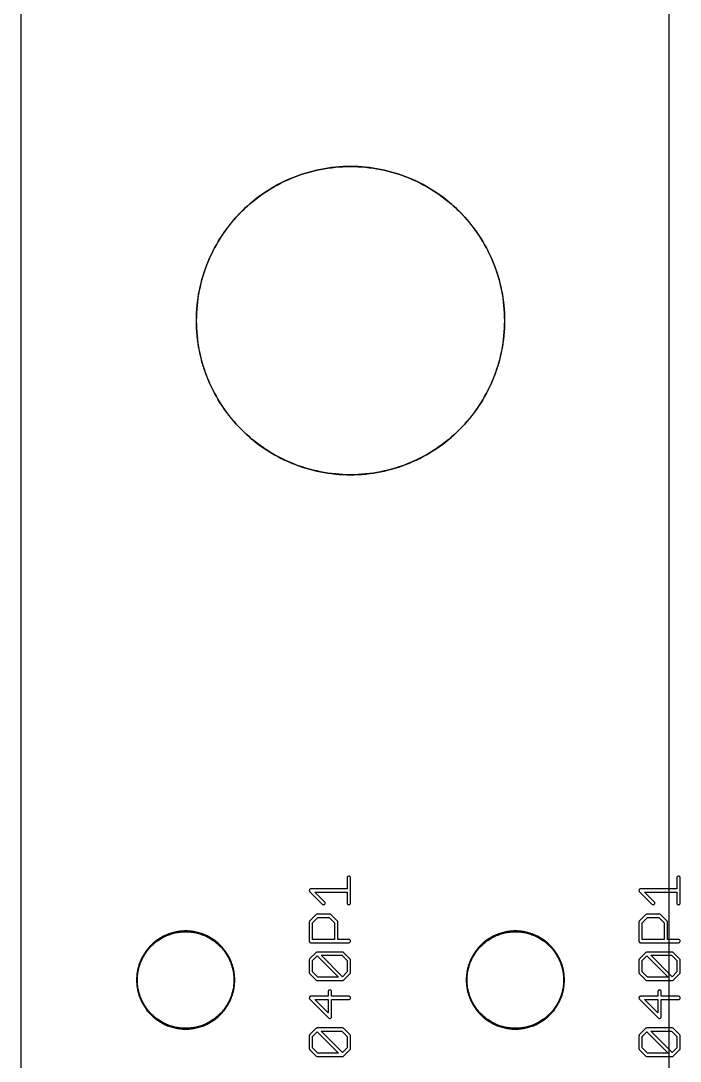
# Model space of a CAD drawing. Extents: x 2 to 22, y 9 to 138.
# Drawn here: x 1.73 to 22.05, y 73.63 to 105.69 of the extents above; entities that cross this region are included whole.
import ezdxf

# ---------------------------------------------------------------- set-up
doc = ezdxf.new("R2010")
doc.units = 0

msp = doc.modelspace()

# ---------------------------------------------------------------- linework, layer by layer
at = {"color": 34, "true_color": 0x008000}
for points in [[(1.7272, 9.25398, 0), (21.70709, 9.25398, 0), (21.70709, 137.75411, 0), (1.7272, 137.75411, 0), (1.7272, 9.25398, 0)], [(11.77061, 101.20376, 0), (11.65402, 101.19944, 0), (11.53769, 101.19233, 0), (11.42161, 101.18242, 0), (11.30579, 101.16947, 0), (11.19022, 101.15397, 0), (11.18983, 101.15391, 0), (11.07476, 101.13537, 0), (10.96021, 101.11403, 0), (10.84616, 101.0899, 0), (10.73263, 101.06298, 0), (10.61985, 101.03326, 0), (10.50784, 101.00075, 0), (10.39683, 100.96544, 0), (10.2866, 100.92759, 0), (10.17738, 100.88695, 0), (10.06892, 100.84352, 0), (9.96199, 100.7978, 0), (9.85582, 100.74929, 0), (9.75117, 100.69798, 0), (9.75081, 100.6978, 0), (9.64718, 100.6442, 0), (9.54508, 100.58782, 0), (9.44449, 100.52914, 0), (9.34517, 100.46818, 0), (9.24738, 100.40443, 0), (9.15138, 100.33864, 0), (9.05688, 100.27032, 0), (8.96418, 100.1997, 0), (8.87299, 100.12681, 0), (8.78384, 100.05188, 0), (8.69646, 99.97466, 0), (8.61112, 99.89516, 0), (8.52755, 99.81388, 0), (8.52727, 99.8136, 0), (8.44599, 99.73003, 0), (8.36649, 99.64469, 0), (8.28927, 99.55731, 0), (8.21434, 99.46816, 0), (8.14145, 99.37697, 0), (8.07083, 99.28426, 0), (8.0025, 99.18977, 0), (7.93672, 99.09376, 0), (7.87297, 98.99597, 0), (7.81201, 98.89666, 0), (7.75333, 98.79607, 0), (7.69695, 98.69397, 0), (7.64335, 98.59033, 0), (7.64317, 98.58998, 0), (7.59186, 98.48533, 0), (7.54335, 98.37916, 0), (7.49763, 98.27223, 0), (7.4542, 98.16377, 0), (7.41356, 98.05455, 0), (7.37571, 97.94431, 0), (7.3404, 97.83331, 0), (7.30789, 97.7213, 0), (7.27817, 97.60852, 0), (7.25125, 97.49499, 0), (7.22712, 97.38094, 0), (7.20578, 97.26639, 0), (7.20572, 97.26599, 0), (7.18724, 97.15132, 0), (7.18718, 97.15093, 0), (7.17168, 97.03536, 0), (7.15873, 96.91954, 0), (7.14882, 96.80346, 0), (7.14171, 96.68713, 0), (7.1374, 96.57054, 0), (7.13587, 96.45396, 0), (7.1374, 96.33737, 0), (7.14171, 96.22078, 0), (7.14882, 96.10445, 0), (7.15873, 95.98837, 0), (7.17168, 95.87255, 0), (7.18718, 95.75698, 0), (7.18724, 95.75659, 0), (7.20578, 95.64152, 0), (7.22712, 95.52697, 0), (7.25125, 95.41292, 0), (7.27817, 95.29939, 0), (7.30789, 95.18661, 0), (7.3404, 95.0746, 0), (7.37571, 94.9636, 0), (7.41356, 94.85336, 0), (7.4542, 94.74414, 0), (7.49763, 94.63568, 0), (7.54335, 94.52875, 0), (7.59186, 94.42258, 0), (7.59204, 94.42222, 0), (7.64317, 94.31793, 0), (7.64335, 94.31758, 0), (7.69695, 94.21394, 0), (7.75333, 94.11184, 0), (7.81201, 94.01125, 0), (7.87297, 93.91194, 0), (7.93672, 93.81415, 0), (8.0025, 93.71814, 0), (8.07083, 93.62365, 0), (8.14145, 93.53094, 0), (8.21434, 93.43975, 0), (8.28927, 93.3506, 0), (8.36649, 93.26322, 0), (8.44599, 93.17788, 0), (8.52727, 93.09431, 0), (8.52755, 93.09403, 0), (8.61112, 93.01275, 0), (8.69646, 92.93325, 0), (8.78384, 92.85603, 0), (8.87299, 92.7811, 0), (8.96418, 92.70821, 0), (9.05688, 92.63759, 0), (9.15138, 92.56927, 0), (9.24738, 92.50348, 0), (9.34517, 92.43973, 0), (9.44449, 92.37877, 0), (9.54508, 92.32009, 0), (9.64718, 92.26371, 0), (9.64753, 92.26353, 0), (9.75081, 92.21011, 0), (9.75117, 92.20993, 0), (9.85582, 92.15862, 0), (9.96199, 92.11011, 0), (10.06892, 92.06439, 0), (10.17738, 92.02096, 0), (10.2866, 91.98032, 0), (10.39683, 91.94247, 0), (10.50784, 91.90716, 0), (10.61985, 91.87465, 0), (10.73263, 91.84493, 0), (10.84616, 91.81801, 0), (10.96021, 91.79388, 0), (11.07476, 91.77254, 0), (11.18983, 91.754, 0), (11.19022, 91.75394, 0), (11.30579, 91.73844, 0), (11.42161, 91.72549, 0), (11.53769, 91.71559, 0), (11.65402, 91.70847, 0), (11.77061, 91.70415, 0), (11.8872, 91.70263, 0), (12.00378, 91.70415, 0), (12.12037, 91.70847, 0), (12.2367, 91.71559, 0), (12.35278, 91.72549, 0), (12.4686, 91.73844, 0), (12.58417, 91.75394, 0), (12.58456, 91.754, 0), (12.69963, 91.77254, 0), (12.81418, 91.79388, 0), (12.92823, 91.81801, 0), (13.04176, 91.84493, 0), (13.15454, 91.87465, 0), (13.26655, 91.90716, 0), (13.37755, 91.94247, 0), (13.48779, 91.98032, 0), (13.59701, 92.02096, 0), (13.70547, 92.06439, 0), (13.8124, 92.11011, 0), (13.91857, 92.15862, 0), (14.02322, 92.20993, 0), (14.02357, 92.21011, 0), (14.12721, 92.26371, 0), (14.22931, 92.32009, 0), (14.3299, 92.37877, 0), (14.42921, 92.43973, 0), (14.527, 92.50348, 0), (14.62301, 92.56927, 0), (14.7175, 92.63759, 0), (14.81021, 92.70821, 0), (14.9014, 92.7811, 0), (14.99055, 92.85603, 0), (15.07793, 92.93325, 0), (15.16327, 93.01275, 0), (15.24684, 93.09403, 0), (15.24712, 93.09431, 0), (15.3284, 93.17788, 0), (15.4079, 93.26322, 0), (15.48512, 93.3506, 0), (15.56005, 93.43975, 0), (15.63294, 93.53094, 0), (15.70356, 93.62365, 0), (15.77188, 93.71814, 0), (15.83767, 93.81415, 0), (15.90142, 93.91194, 0), (15.96238, 94.01125, 0), (16.02105, 94.11184, 0), (16.07744, 94.21394, 0), (16.13103, 94.31758, 0), (16.13122, 94.31793, 0), (16.18235, 94.42222, 0), (16.18253, 94.42258, 0), (16.23104, 94.52875, 0), (16.27676, 94.63568, 0), (16.32019, 94.74414, 0), (16.36083, 94.85336, 0), (16.39867, 94.9636, 0), (16.43399, 95.0746, 0), (16.4665, 95.18661, 0), (16.49622, 95.29939, 0), (16.52314, 95.41292, 0), (16.54727, 95.52697, 0), (16.56861, 95.64152, 0), (16.58715, 95.75659, 0), (16.58721, 95.75698, 0), (16.60264, 95.87215, 0), (16.60264, 95.87216, 0), (16.60269, 95.87255, 0), (16.61565, 95.98837, 0), (16.62557, 96.10445, 0), (16.63268, 96.22078, 0), (16.637, 96.33737, 0), (16.63852, 96.45396, 0), (16.637, 96.57054, 0), (16.63268, 96.68713, 0), (16.62557, 96.80346, 0), (16.61565, 96.91954, 0), (16.60269, 97.03536, 0), (16.58721, 97.15093, 0), (16.58715, 97.15132, 0), (16.56867, 97.26599, 0), (16.56861, 97.26639, 0), (16.54727, 97.38094, 0), (16.52314, 97.49499, 0), (16.49622, 97.60852, 0), (16.4665, 97.7213, 0), (16.43399, 97.83331, 0), (16.39867, 97.94431, 0), (16.36083, 98.05455, 0), (16.32019, 98.16377, 0), (16.27676, 98.27223, 0), (16.23104, 98.37916, 0), (16.18253, 98.48533, 0), (16.13122, 98.58998, 0), (16.13103, 98.59033, 0), (16.07744, 98.69397, 0), (16.02105, 98.79607, 0), (15.96238, 98.89666, 0), (15.90142, 98.99597, 0), (15.83767, 99.09376, 0), (15.77188, 99.18977, 0), (15.70356, 99.28426, 0), (15.63294, 99.37697, 0), (15.56005, 99.46816, 0), (15.48512, 99.55731, 0), (15.4079, 99.64469, 0), (15.3284, 99.73003, 0), (15.24712, 99.8136, 0), (15.24684, 99.81388, 0), (15.16327, 99.89516, 0), (15.07793, 99.97466, 0), (14.99055, 100.05188, 0), (14.9014, 100.12681, 0), (14.81021, 100.1997, 0), (14.7175, 100.27032, 0), (14.62301, 100.33864, 0), (14.527, 100.40443, 0), (14.42921, 100.46818, 0), (14.3299, 100.52914, 0), (14.22931, 100.58782, 0), (14.12721, 100.6442, 0), (14.02357, 100.6978, 0), (14.02322, 100.69798, 0), (13.91857, 100.74929, 0), (13.8124, 100.7978, 0), (13.70547, 100.84352, 0), (13.59701, 100.88695, 0), (13.48779, 100.92759, 0), (13.37755, 100.96544, 0), (13.26655, 101.00075, 0), (13.15454, 101.03326, 0), (13.04176, 101.06298, 0), (12.92823, 101.0899, 0), (12.81418, 101.11403, 0), (12.69963, 101.13537, 0), (12.58456, 101.15391, 0), (12.58417, 101.15397, 0), (12.4686, 101.16947, 0), (12.35278, 101.18242, 0), (12.2367, 101.19233, 0), (12.12037, 101.19944, 0), (12.00378, 101.20376, 0), (11.8872, 101.20528, 0), (11.77061, 101.20376, 0)], [(12.12037, 91.71101, 0), (12.00378, 91.7067, 0), (11.8872, 91.70517, 0), (11.77061, 91.7067, 0), (11.65402, 91.71101, 0), (11.53769, 91.71813, 0), (11.42161, 91.72803, 0), (11.30579, 91.74099, 0), (11.19032, 91.75647, 0), (11.07555, 91.77496, 0), (10.961, 91.79629, 0), (10.84695, 91.82042, 0), (10.73341, 91.84735, 0), (10.62064, 91.87707, 0), (10.50862, 91.90958, 0), (10.39762, 91.94488, 0), (10.28739, 91.98273, 0), (10.17817, 92.02337, 0), (10.06971, 92.0668, 0), (9.96278, 92.11252, 0), (9.8566, 92.16104, 0), (9.752, 92.21233, 0), (9.64868, 92.26576, 0), (9.54656, 92.32215, 0), (9.44599, 92.38082, 0), (9.34667, 92.44178, 0), (9.24888, 92.50554, 0), (9.15287, 92.57132, 0), (9.05838, 92.63965, 0), (8.96566, 92.71026, 0), (8.87449, 92.78316, 0), (8.78533, 92.85809, 0), (8.69796, 92.9353, 0), (8.61261, 93.01481, 0), (8.52919, 93.09595, 0), (8.44805, 93.17937, 0), (8.36854, 93.26472, 0), (8.29133, 93.35209, 0), (8.2164, 93.44125, 0), (8.1435, 93.53243, 0), (8.07288, 93.62514, 0), (8.00456, 93.71963, 0), (7.93878, 93.81564, 0), (7.87502, 93.91343, 0), (7.81406, 94.01275, 0), (7.75539, 94.11333, 0), (7.699, 94.21544, 0), (7.64559, 94.31872, 0), (7.59428, 94.42336, 0), (7.54576, 94.52954, 0), (7.50004, 94.63647, 0), (7.45661, 94.74493, 0), (7.41597, 94.85415, 0), (7.37812, 94.96438, 0), (7.34282, 95.07538, 0), (7.31031, 95.1874, 0), (7.28059, 95.30017, 0), (7.25366, 95.41371, 0), (7.22953, 95.52776, 0), (7.2082, 95.64231, 0), (7.18972, 95.75698, 0), (7.17422, 95.87255, 0), (7.16127, 95.98837, 0), (7.15136, 96.10445, 0), (7.14425, 96.22078, 0), (7.13994, 96.33737, 0), (7.13841, 96.45396, 0), (7.13994, 96.57054, 0), (7.14425, 96.68713, 0), (7.15136, 96.80346, 0), (7.16127, 96.91954, 0), (7.17422, 97.03536, 0), (7.18971, 97.15082, 0), (7.2082, 97.2656, 0), (7.22953, 97.38015, 0), (7.25366, 97.4942, 0), (7.28059, 97.60774, 0), (7.31031, 97.72051, 0), (7.34282, 97.83253, 0), (7.37812, 97.94353, 0), (7.41597, 98.05376, 0), (7.45661, 98.16298, 0), (7.50004, 98.27144, 0), (7.54576, 98.37837, 0), (7.59428, 98.48455, 0), (7.64557, 98.58915, 0), (7.699, 98.69247, 0), (7.75539, 98.79458, 0), (7.81406, 98.89516, 0), (7.87502, 98.99448, 0), (7.93878, 99.09227, 0), (8.00456, 99.18828, 0), (8.07288, 99.28277, 0), (8.1435, 99.37548, 0), (8.2164, 99.46666, 0), (8.29133, 99.55582, 0), (8.36854, 99.64319, 0), (8.44805, 99.72854, 0), (8.52919, 99.81196, 0), (8.61261, 99.8931, 0), (8.69796, 99.97261, 0), (8.78533, 100.04982, 0), (8.87449, 100.12475, 0), (8.96566, 100.19765, 0), (9.05838, 100.26826, 0), (9.15287, 100.33659, 0), (9.24888, 100.40237, 0), (9.34667, 100.46613, 0), (9.44599, 100.52709, 0), (9.54656, 100.58576, 0), (9.64868, 100.64215, 0), (9.75196, 100.69556, 0), (9.8566, 100.74687, 0), (9.96278, 100.79539, 0), (10.06971, 100.84111, 0), (10.17817, 100.88454, 0), (10.28739, 100.92518, 0), (10.39762, 100.96303, 0), (10.50862, 100.99833, 0), (10.62064, 101.03084, 0), (10.73341, 101.06056, 0), (10.84695, 101.08749, 0), (10.961, 101.11162, 0), (11.07555, 101.13295, 0), (11.19033, 101.15144, 0), (11.30579, 101.16693, 0), (11.42161, 101.17988, 0), (11.53769, 101.18978, 0), (11.65402, 101.1969, 0), (11.77061, 101.20122, 0), (11.8872, 101.20274, 0), (12.00378, 101.20122, 0), (12.12037, 101.1969, 0), (12.2367, 101.18978, 0), (12.35278, 101.17988, 0), (12.4686, 101.16693, 0), (12.58406, 101.15144, 0), (12.69884, 101.13295, 0), (12.81339, 101.11162, 0), (12.92744, 101.08749, 0), (13.04098, 101.06056, 0), (13.15375, 101.03084, 0), (13.26577, 100.99833, 0), (13.37677, 100.96303, 0), (13.487, 100.92518, 0), (13.59622, 100.88454, 0), (13.70468, 100.84111, 0), (13.81161, 100.79539, 0), (13.91779, 100.74687, 0), (14.02243, 100.69556, 0), (14.12571, 100.64215, 0), (14.22782, 100.58576, 0), (14.3284, 100.52709, 0), (14.42772, 100.46613, 0), (14.52551, 100.40237, 0), (14.62152, 100.33659, 0), (14.71601, 100.26826, 0), (14.80872, 100.19765, 0), (14.8999, 100.12475, 0), (14.98906, 100.04982, 0), (15.07643, 99.97261, 0), (15.16178, 99.8931, 0), (15.2452, 99.81196, 0), (15.32634, 99.72854, 0), (15.40585, 99.64319, 0), (15.48306, 99.55582, 0), (15.55799, 99.46666, 0), (15.63089, 99.37548, 0), (15.7015, 99.28277, 0), (15.76983, 99.18828, 0), (15.83561, 99.09227, 0), (15.89937, 98.99448, 0), (15.96033, 98.89516, 0), (16.01899, 98.79458, 0), (16.07538, 98.69247, 0), (16.12881, 98.58915, 0), (16.18011, 98.48455, 0), (16.22863, 98.37837, 0), (16.27434, 98.27144, 0), (16.31778, 98.16298, 0), (16.35842, 98.05376, 0), (16.39627, 97.94353, 0), (16.43157, 97.83253, 0), (16.46408, 97.72051, 0), (16.4938, 97.60774, 0), (16.52073, 97.4942, 0), (16.54486, 97.38015, 0), (16.56619, 97.2656, 0), (16.58468, 97.15083, 0), (16.60016, 97.03536, 0), (16.61311, 96.91954, 0), (16.62302, 96.80346, 0), (16.63014, 96.68713, 0), (16.63445, 96.57054, 0), (16.63598, 96.45396, 0), (16.63445, 96.33737, 0), (16.63014, 96.22078, 0), (16.62302, 96.10445, 0), (16.61311, 95.98837, 0), (16.60016, 95.87255, 0), (16.58467, 95.75698, 0), (16.56619, 95.64231, 0), (16.54486, 95.52776, 0), (16.52073, 95.41371, 0), (16.4938, 95.30017, 0), (16.46408, 95.1874, 0), (16.43157, 95.07538, 0), (16.39627, 94.96438, 0), (16.35842, 94.85415, 0), (16.31778, 94.74493, 0), (16.27434, 94.63647, 0), (16.22863, 94.52954, 0), (16.18011, 94.42336, 0), (16.12879, 94.31872, 0), (16.07538, 94.21544, 0), (16.01899, 94.11333, 0), (15.96033, 94.01275, 0), (15.89937, 93.91343, 0), (15.83561, 93.81564, 0), (15.76983, 93.71963, 0), (15.7015, 93.62514, 0), (15.63089, 93.53243, 0), (15.55799, 93.44125, 0), (15.48306, 93.35209, 0), (15.40585, 93.26472, 0), (15.32634, 93.17937, 0), (15.2452, 93.09595, 0), (15.16178, 93.01481, 0), (15.07643, 92.9353, 0), (14.98906, 92.85809, 0), (14.8999, 92.78316, 0), (14.80872, 92.71026, 0), (14.71601, 92.63965, 0), (14.62152, 92.57132, 0), (14.52551, 92.50554, 0), (14.42772, 92.44178, 0), (14.3284, 92.38082, 0), (14.22782, 92.32215, 0), (14.12571, 92.26576, 0), (14.02239, 92.21233, 0), (13.91779, 92.16104, 0), (13.81161, 92.11252, 0), (13.70468, 92.0668, 0), (13.59622, 92.02337, 0), (13.487, 91.98273, 0), (13.37677, 91.94488, 0), (13.26577, 91.90958, 0), (13.15375, 91.87707, 0), (13.04098, 91.84735, 0), (12.92744, 91.82042, 0), (12.81339, 91.79629, 0), (12.69884, 91.77496, 0), (12.58407, 91.75647, 0), (12.4686, 91.74099, 0), (12.35278, 91.72803, 0), (12.2367, 91.71813, 0), (12.12037, 91.71101, 0)], [(11.02701, 78.46344, 0), (11.04117, 78.45622, 0), (11.05687, 78.45374, 0), (11.07257, 78.45622, 0), (11.08673, 78.46344, 0), (11.09797, 78.47468, 0), (11.10518, 78.48884, 0), (11.10767, 78.50454, 0), (11.10518, 78.52024, 0), (11.09797, 78.5344, 0), (10.78874, 78.84363, 0), (11.78559, 78.84363, 0), (11.78559, 78.50454, 0), (11.78808, 78.48884, 0), (11.7953, 78.47468, 0), (11.80654, 78.46344, 0), (11.8207, 78.45622, 0), (11.8364, 78.45374, 0), (11.85209, 78.45622, 0), (11.86625, 78.46344, 0), (11.87749, 78.47468, 0), (11.88471, 78.48884, 0), (11.8872, 78.50454, 0), (11.8872, 79.28431, 0), (11.88471, 79.30002, 0), (11.87749, 79.31417, 0), (11.86625, 79.32541, 0), (11.85209, 79.33262, 0), (11.8364, 79.33512, 0), (11.8207, 79.33262, 0), (11.80654, 79.32541, 0), (11.7953, 79.31417, 0), (11.78808, 79.30002, 0), (11.78559, 79.28431, 0), (11.78559, 78.94522, 0), (10.66698, 78.94522, 0), (10.65128, 78.94274, 0), (10.63712, 78.93553, 0), (10.62588, 78.92429, 0), (10.61867, 78.91012, 0), (10.61618, 78.89443, 0), (10.61867, 78.87873, 0), (10.62588, 78.86457, 0), (11.02701, 78.46344, 0)], [(21.9964, 78.45374, 0), (22.01209, 78.45622, 0), (22.02625, 78.46344, 0), (22.03749, 78.47468, 0), (22.04471, 78.48884, 0), (22.04719, 78.50454, 0), (22.04719, 79.28431, 0), (22.04471, 79.30002, 0), (22.03749, 79.31417, 0), (22.02625, 79.32541, 0), (22.01209, 79.33262, 0), (21.9964, 79.33512, 0), (21.9807, 79.33262, 0), (21.96654, 79.32541, 0), (21.9553, 79.31417, 0), (21.94808, 79.30002, 0), (21.9456, 79.28431, 0), (21.9456, 78.94522, 0), (20.82698, 78.94522, 0), (20.81128, 78.94274, 0), (20.79712, 78.93553, 0), (20.78587, 78.92429, 0), (20.77867, 78.91012, 0), (20.77618, 78.89443, 0), (20.77867, 78.87873, 0), (20.78587, 78.86457, 0), (21.18701, 78.46344, 0), (21.20117, 78.45622, 0), (21.21687, 78.45374, 0), (21.23257, 78.45622, 0), (21.24673, 78.46344, 0), (21.25797, 78.47468, 0), (21.26518, 78.48884, 0), (21.26767, 78.50454, 0), (21.26518, 78.52024, 0), (21.25797, 78.5344, 0), (20.94873, 78.84363, 0), (21.9456, 78.84363, 0), (21.9456, 78.50454, 0), (21.94808, 78.48884, 0), (21.9553, 78.47468, 0), (21.96654, 78.46344, 0), (21.9807, 78.45622, 0), (21.9964, 78.45374, 0)], [(10.8618, 78.1657, 0), (10.8461, 78.16321, 0), (10.83194, 78.156, 0), (10.8207, 78.14476, 0), (10.62588, 77.94969, 0), (10.61867, 77.93553, 0), (10.61618, 77.91983, 0), (10.61618, 77.33538, 0), (10.61867, 77.31968, 0), (10.62588, 77.30552, 0), (10.63712, 77.29428, 0), (10.65128, 77.28706, 0), (10.66698, 77.28458, 0), (11.8364, 77.28458, 0), (11.85209, 77.28706, 0), (11.86625, 77.29428, 0), (11.87749, 77.30552, 0), (11.88471, 77.31968, 0), (11.8872, 77.33538, 0), (11.88471, 77.35107, 0), (11.87749, 77.36523, 0), (11.86625, 77.37647, 0), (11.85209, 77.38369, 0), (11.8364, 77.38618, 0), (11.49731, 77.38618, 0), (11.49731, 77.91983, 0), (11.49482, 77.93553, 0), (11.4876, 77.94969, 0), (11.29279, 78.14476, 0), (11.28155, 78.156, 0), (11.26739, 78.16321, 0), (11.25169, 78.1657, 0), (10.8618, 78.1657, 0)], [(11.39571, 77.38618, 0), (10.71778, 77.38618, 0), (10.71778, 77.89968, 0), (10.88199, 78.0641, 0), (11.2315, 78.0641, 0), (11.39571, 77.89968, 0), (11.39571, 77.38618, 0)], [(21.0218, 78.1657, 0), (21.0061, 78.16321, 0), (20.99194, 78.156, 0), (20.9807, 78.14476, 0), (20.78587, 77.94969, 0), (20.77867, 77.93553, 0), (20.77618, 77.91983, 0), (20.77618, 77.33538, 0), (20.77867, 77.31968, 0), (20.78587, 77.30552, 0), (20.79712, 77.29428, 0), (20.81128, 77.28706, 0), (20.82698, 77.28458, 0), (21.9964, 77.28458, 0), (22.01209, 77.28706, 0), (22.02625, 77.29428, 0), (22.03749, 77.30552, 0), (22.04471, 77.31968, 0), (22.04719, 77.33538, 0), (22.04471, 77.35107, 0), (22.03749, 77.36523, 0), (22.02625, 77.37647, 0), (22.01209, 77.38369, 0), (21.9964, 77.38618, 0), (21.65731, 77.38618, 0), (21.65731, 77.91983, 0), (21.65482, 77.93553, 0), (21.6476, 77.94969, 0), (21.45279, 78.14476, 0), (21.44155, 78.156, 0), (21.42739, 78.16321, 0), (21.41169, 78.1657, 0), (21.0218, 78.1657, 0)], [(21.55571, 77.38618, 0), (20.87778, 77.38618, 0), (20.87778, 77.89968, 0), (21.04199, 78.0641, 0), (21.3915, 78.0641, 0), (21.55571, 77.89968, 0), (21.55571, 77.38618, 0)], [(6.78764, 77.64678, 0), (6.74877, 77.64576, 0), (6.70991, 77.64373, 0), (6.67105, 77.64068, 0), (6.63244, 77.63661, 0), (6.59358, 77.63154, 0), (6.58966, 77.63092, 0), (6.5513, 77.62482, 0), (6.51295, 77.61771, 0), (6.47485, 77.60984, 0), (6.437, 77.60069, 0), (6.39941, 77.59079, 0), (6.36207, 77.57986, 0), (6.32499, 77.56793, 0), (6.28816, 77.55497, 0), (6.25184, 77.541, 0), (6.21577, 77.52627, 0), (6.18021, 77.51052, 0), (6.1449, 77.49401, 0), (6.1101, 77.47649, 0), (6.10656, 77.47468, 0), (6.07227, 77.45614, 0), (6.03849, 77.43684, 0), (6.00522, 77.41652, 0), (5.97245, 77.39569, 0), (5.94019, 77.37358, 0), (5.90844, 77.35098, 0), (5.87746, 77.32736, 0), (5.84723, 77.30298, 0), (5.81726, 77.27782, 0), (5.7883, 77.25218, 0), (5.75985, 77.22551, 0), (5.73217, 77.19808, 0), (5.72936, 77.19526, 0), (5.70243, 77.16707, 0), (5.67602, 77.13836, 0), (5.65062, 77.1089, 0), (5.62573, 77.07893, 0), (5.60185, 77.04819, 0), (5.57874, 77.01696, 0), (5.55638, 76.98495, 0), (5.53505, 76.95244, 0), (5.51422, 76.91942, 0), (5.49466, 76.88589, 0), (5.47561, 76.85186, 0), (5.45758, 76.81731, 0), (5.45577, 76.81377, 0), (5.43876, 76.77872, 0), (5.4225, 76.74316, 0), (5.40726, 76.70735, 0), (5.39304, 76.67128, 0), (5.37957, 76.63469, 0), (5.36713, 76.59762, 0), (5.3557, 76.56054, 0), (5.34528, 76.52294, 0), (5.33589, 76.48535, 0), (5.32725, 76.44725, 0), (5.31963, 76.4089, 0), (5.31328, 76.37054, 0), (5.31266, 76.36662, 0), (5.30707, 76.32827, 0), (5.3025, 76.2894, 0), (5.29894, 76.25078, 0), (5.2964, 76.21192, 0), (5.29488, 76.17282, 0), (5.29437, 76.13395, 0), (5.29488, 76.09509, 0), (5.2964, 76.05598, 0), (5.29894, 76.01711, 0), (5.3025, 75.97851, 0), (5.30707, 75.93965, 0), (5.31266, 75.90129, 0), (5.31328, 75.89736, 0), (5.31963, 75.85901, 0), (5.32725, 75.82066, 0), (5.33589, 75.78256, 0), (5.34528, 75.74496, 0), (5.3557, 75.70737, 0), (5.36713, 75.67028, 0), (5.37957, 75.63321, 0), (5.39304, 75.59663, 0), (5.40726, 75.56055, 0), (5.4225, 75.52475, 0), (5.43876, 75.48918, 0), (5.45577, 75.45413, 0), (5.45758, 75.45059, 0), (5.47561, 75.41605, 0), (5.49466, 75.38202, 0), (5.51422, 75.34849, 0), (5.53505, 75.31547, 0), (5.55638, 75.28296, 0), (5.57874, 75.25095, 0), (5.60185, 75.21971, 0), (5.62573, 75.18898, 0), (5.65062, 75.159, 0), (5.67602, 75.12954, 0), (5.70243, 75.10084, 0), (5.72936, 75.07264, 0), (5.73217, 75.06983, 0), (5.75985, 75.0424, 0), (5.7883, 75.01573, 0), (5.81726, 74.99008, 0), (5.84723, 74.96493, 0), (5.87746, 74.94055, 0), (5.90844, 74.91692, 0), (5.94019, 74.89431, 0), (5.97245, 74.87222, 0), (6.00522, 74.85138, 0), (6.03849, 74.83107, 0), (6.07227, 74.81177, 0), (6.10656, 74.79322, 0), (6.1101, 74.79142, 0), (6.1449, 74.7739, 0), (6.18021, 74.75739, 0), (6.21577, 74.74164, 0), (6.25184, 74.72691, 0), (6.28816, 74.71294, 0), (6.32499, 74.69998, 0), (6.36207, 74.68805, 0), (6.39941, 74.67712, 0), (6.437, 74.66722, 0), (6.47485, 74.65806, 0), (6.51295, 74.6502, 0), (6.5513, 74.64309, 0), (6.58966, 74.63699, 0), (6.59358, 74.63637, 0), (6.63244, 74.63129, 0), (6.67105, 74.62723, 0), (6.70991, 74.62418, 0), (6.74877, 74.62215, 0), (6.78764, 74.62112, 0), (6.82675, 74.62112, 0), (6.86561, 74.62215, 0), (6.90448, 74.62418, 0), (6.94334, 74.62723, 0), (6.98195, 74.63129, 0), (7.02081, 74.63637, 0), (7.02473, 74.63699, 0), (7.06309, 74.64309, 0), (7.10144, 74.6502, 0), (7.13954, 74.65806, 0), (7.17739, 74.66722, 0), (7.21498, 74.67712, 0), (7.25232, 74.68805, 0), (7.2894, 74.69998, 0), (7.32623, 74.71294, 0), (7.36255, 74.72691, 0), (7.39862, 74.74164, 0), (7.43418, 74.75739, 0), (7.46949, 74.7739, 0), (7.50429, 74.79142, 0), (7.50783, 74.79322, 0), (7.54212, 74.81177, 0), (7.5759, 74.83107, 0), (7.60917, 74.85138, 0), (7.64194, 74.87222, 0), (7.6742, 74.89431, 0), (7.70595, 74.91692, 0), (7.73693, 74.94055, 0), (7.76716, 74.96493, 0), (7.79713, 74.99008, 0), (7.82609, 75.01573, 0), (7.85454, 75.0424, 0), (7.88222, 75.06983, 0), (7.88503, 75.07264, 0), (7.91196, 75.10084, 0), (7.93837, 75.12954, 0), (7.96377, 75.159, 0), (7.98866, 75.18898, 0), (8.01254, 75.21971, 0), (8.03565, 75.25095, 0), (8.05801, 75.28296, 0), (8.07934, 75.31547, 0), (8.10017, 75.34849, 0), (8.11973, 75.38202, 0), (8.13878, 75.41605, 0), (8.15681, 75.45059, 0), (8.15862, 75.45413, 0), (8.17563, 75.48918, 0), (8.19189, 75.52475, 0), (8.20712, 75.56055, 0), (8.22134, 75.59663, 0), (8.23481, 75.63321, 0), (8.24726, 75.67028, 0), (8.25869, 75.70737, 0), (8.26911, 75.74496, 0), (8.27849, 75.78256, 0), (8.28714, 75.82066, 0), (8.29476, 75.85901, 0), (8.30111, 75.89736, 0), (8.30172, 75.90129, 0), (8.30732, 75.93965, 0), (8.31189, 75.97851, 0), (8.31545, 76.01711, 0), (8.31799, 76.05598, 0), (8.3195, 76.09509, 0), (8.32002, 76.13395, 0), (8.3195, 76.17282, 0), (8.31799, 76.21192, 0), (8.31545, 76.25078, 0), (8.31189, 76.2894, 0), (8.30732, 76.32827, 0), (8.30172, 76.36662, 0), (8.30111, 76.37054, 0), (8.29476, 76.4089, 0), (8.28714, 76.44725, 0), (8.27849, 76.48535, 0), (8.26911, 76.52294, 0), (8.25869, 76.56054, 0), (8.24726, 76.59762, 0), (8.23481, 76.63469, 0), (8.22134, 76.67128, 0), (8.20712, 76.70735, 0), (8.19189, 76.74316, 0), (8.17563, 76.77872, 0), (8.15862, 76.81377, 0), (8.15681, 76.81731, 0), (8.13878, 76.85186, 0), (8.11973, 76.88589, 0), (8.10017, 76.91942, 0), (8.07934, 76.95244, 0), (8.05801, 76.98495, 0), (8.03565, 77.01696, 0), (8.01254, 77.04819, 0), (7.98866, 77.07893, 0), (7.96377, 77.1089, 0), (7.93837, 77.13836, 0), (7.91196, 77.16707, 0), (7.88503, 77.19526, 0), (7.88222, 77.19808, 0), (7.85454, 77.22551, 0), (7.82609, 77.25218, 0), (7.79713, 77.27782, 0), (7.76716, 77.30298, 0), (7.73693, 77.32736, 0), (7.70595, 77.35098, 0), (7.6742, 77.37358, 0), (7.64194, 77.39569, 0), (7.60917, 77.41652, 0), (7.5759, 77.43684, 0), (7.54212, 77.45614, 0), (7.50783, 77.47468, 0), (7.50429, 77.47649, 0), (7.46949, 77.49401, 0), (7.43418, 77.51052, 0), (7.39862, 77.52627, 0), (7.36255, 77.541, 0), (7.32623, 77.55497, 0), (7.2894, 77.56793, 0), (7.25232, 77.57986, 0), (7.21498, 77.59079, 0), (7.17739, 77.60069, 0), (7.13954, 77.60984, 0), (7.10144, 77.61771, 0), (7.06309, 77.62482, 0), (7.02473, 77.63092, 0), (7.02081, 77.63154, 0), (6.98195, 77.63661, 0), (6.94334, 77.64068, 0), (6.90448, 77.64373, 0), (6.86561, 77.64576, 0), (6.82675, 77.64678, 0), (6.78764, 77.64678, 0)], [(6.90448, 74.64958, 0), (6.86561, 74.64755, 0), (6.82675, 74.64653, 0), (6.78764, 74.64653, 0), (6.74877, 74.64755, 0), (6.70991, 74.64958, 0), (6.67105, 74.65263, 0), (6.63244, 74.65669, 0), (6.59375, 74.66175, 0), (6.55915, 74.66725, 0), (6.5208, 74.67435, 0), (6.4827, 74.68223, 0), (6.44485, 74.69137, 0), (6.40726, 74.70128, 0), (6.36992, 74.7122, 0), (6.33284, 74.72414, 0), (6.29601, 74.7371, 0), (6.25969, 74.75107, 0), (6.22362, 74.7658, 0), (6.18806, 74.78155, 0), (6.15275, 74.79806, 0), (6.12075, 74.81417, 0), (6.0872, 74.83232, 0), (6.05342, 74.85162, 0), (6.02015, 74.87193, 0), (5.98738, 74.89277, 0), (5.95512, 74.91486, 0), (5.92337, 74.93747, 0), (5.89239, 74.9611, 0), (5.86216, 74.98548, 0), (5.83219, 75.01063, 0), (5.80323, 75.03628, 0), (5.77478, 75.06295, 0), (5.74946, 75.08804, 0), (5.72298, 75.11577, 0), (5.69657, 75.14447, 0), (5.67117, 75.17393, 0), (5.64628, 75.2039, 0), (5.6224, 75.23464, 0), (5.59929, 75.26588, 0), (5.57693, 75.29788, 0), (5.5556, 75.3304, 0), (5.53477, 75.36342, 0), (5.51521, 75.39695, 0), (5.49616, 75.43098, 0), (5.4793, 75.4633, 0), (5.46291, 75.49704, 0), (5.44666, 75.5326, 0), (5.43142, 75.56841, 0), (5.41719, 75.60447, 0), (5.40373, 75.64106, 0), (5.39129, 75.67814, 0), (5.37986, 75.71522, 0), (5.36944, 75.75282, 0), (5.36004, 75.7904, 0), (5.35141, 75.8285, 0), (5.34379, 75.86686, 0), (5.33784, 75.90283, 0), (5.33247, 75.93965, 0), (5.3279, 75.97851, 0), (5.32434, 76.01711, 0), (5.3218, 76.05598, 0), (5.32028, 76.09509, 0), (5.31977, 76.13395, 0), (5.32028, 76.17282, 0), (5.3218, 76.21192, 0), (5.32434, 76.25078, 0), (5.3279, 76.2894, 0), (5.33247, 76.32827, 0), (5.33783, 76.36507, 0), (5.34379, 76.40105, 0), (5.35141, 76.4394, 0), (5.36004, 76.4775, 0), (5.36944, 76.51509, 0), (5.37986, 76.55269, 0), (5.39129, 76.58977, 0), (5.40373, 76.62685, 0), (5.41719, 76.66343, 0), (5.43142, 76.6995, 0), (5.44666, 76.73531, 0), (5.46291, 76.77087, 0), (5.47929, 76.8046, 0), (5.49616, 76.83692, 0), (5.51521, 76.87096, 0), (5.53477, 76.90449, 0), (5.5556, 76.93751, 0), (5.57693, 76.97002, 0), (5.59929, 77.00203, 0), (5.6224, 77.03327, 0), (5.64628, 77.06399, 0), (5.67117, 77.09398, 0), (5.69657, 77.12344, 0), (5.72298, 77.15214, 0), (5.74946, 77.17987, 0), (5.77478, 77.20496, 0), (5.80323, 77.23163, 0), (5.83219, 77.25727, 0), (5.86216, 77.28243, 0), (5.89239, 77.30681, 0), (5.92337, 77.33043, 0), (5.95512, 77.35303, 0), (5.98738, 77.37514, 0), (6.02015, 77.39597, 0), (6.05342, 77.41629, 0), (6.0872, 77.43559, 0), (6.12099, 77.45386, 0), (6.15275, 77.46984, 0), (6.18806, 77.48636, 0), (6.22362, 77.50211, 0), (6.25969, 77.51684, 0), (6.29601, 77.53081, 0), (6.33284, 77.54376, 0), (6.36992, 77.55571, 0), (6.40726, 77.56663, 0), (6.44485, 77.57653, 0), (6.4827, 77.58568, 0), (6.5208, 77.59354, 0), (6.55915, 77.60066, 0), (6.59408, 77.6062, 0), (6.63244, 77.61122, 0), (6.67105, 77.61528, 0), (6.70991, 77.61833, 0), (6.74877, 77.62036, 0), (6.78764, 77.62138, 0), (6.82675, 77.62138, 0), (6.86561, 77.62036, 0), (6.90448, 77.61833, 0), (6.94334, 77.61528, 0), (6.98195, 77.61122, 0), (7.02031, 77.6062, 0), (7.05524, 77.60066, 0), (7.09359, 77.59354, 0), (7.13169, 77.58568, 0), (7.16954, 77.57653, 0), (7.20713, 77.56663, 0), (7.24447, 77.55571, 0), (7.28155, 77.54376, 0), (7.31838, 77.53081, 0), (7.3547, 77.51684, 0), (7.39077, 77.50211, 0), (7.42633, 77.48636, 0), (7.46164, 77.46984, 0), (7.4934, 77.45386, 0), (7.52719, 77.43559, 0), (7.56097, 77.41629, 0), (7.59424, 77.39597, 0), (7.62701, 77.37514, 0), (7.65927, 77.35303, 0), (7.69102, 77.33043, 0), (7.722, 77.30681, 0), (7.75223, 77.28243, 0), (7.7822, 77.25727, 0), (7.81116, 77.23163, 0), (7.83961, 77.20496, 0), (7.86493, 77.17987, 0), (7.89141, 77.15214, 0), (7.91782, 77.12344, 0), (7.94322, 77.09398, 0), (7.96811, 77.06399, 0), (7.99199, 77.03327, 0), (8.0151, 77.00203, 0), (8.03745, 76.97002, 0), (8.05879, 76.93751, 0), (8.07962, 76.90449, 0), (8.09918, 76.87096, 0), (8.11823, 76.83692, 0), (8.13509, 76.80461, 0), (8.15147, 76.77087, 0), (8.16773, 76.73531, 0), (8.18296, 76.6995, 0), (8.1972, 76.66343, 0), (8.21066, 76.62685, 0), (8.2231, 76.58977, 0), (8.23453, 76.55269, 0), (8.24494, 76.51509, 0), (8.25435, 76.4775, 0), (8.26298, 76.4394, 0), (8.2706, 76.40105, 0), (8.27663, 76.36459, 0), (8.28192, 76.32827, 0), (8.28649, 76.2894, 0), (8.29005, 76.25078, 0), (8.29259, 76.21192, 0), (8.29411, 76.17282, 0), (8.29462, 76.13395, 0), (8.29411, 76.09509, 0), (8.29259, 76.05598, 0), (8.29005, 76.01711, 0), (8.28649, 75.97851, 0), (8.28192, 75.93965, 0), (8.27662, 75.90331, 0), (8.2706, 75.86686, 0), (8.26298, 75.8285, 0), (8.25435, 75.7904, 0), (8.24494, 75.75282, 0), (8.23453, 75.71522, 0), (8.2231, 75.67814, 0), (8.21066, 75.64106, 0), (8.1972, 75.60447, 0), (8.18296, 75.56841, 0), (8.16773, 75.5326, 0), (8.15147, 75.49704, 0), (8.13509, 75.46329, 0), (8.11823, 75.43098, 0), (8.09918, 75.39695, 0), (8.07962, 75.36342, 0), (8.05879, 75.3304, 0), (8.03745, 75.29788, 0), (8.0151, 75.26588, 0), (7.99199, 75.23464, 0), (7.96811, 75.2039, 0), (7.94322, 75.17393, 0), (7.91782, 75.14447, 0), (7.89141, 75.11577, 0), (7.86493, 75.08804, 0), (7.83961, 75.06295, 0), (7.81116, 75.03628, 0), (7.7822, 75.01063, 0), (7.75223, 74.98548, 0), (7.722, 74.9611, 0), (7.69102, 74.93747, 0), (7.65927, 74.91486, 0), (7.62701, 74.89277, 0), (7.59424, 74.87193, 0), (7.56097, 74.85162, 0), (7.52719, 74.83232, 0), (7.49364, 74.81417, 0), (7.46164, 74.79806, 0), (7.42633, 74.78155, 0), (7.39077, 74.7658, 0), (7.3547, 74.75107, 0), (7.31838, 74.7371, 0), (7.28155, 74.72414, 0), (7.24447, 74.7122, 0), (7.20713, 74.70128, 0), (7.16954, 74.69137, 0), (7.13169, 74.68223, 0), (7.09359, 74.67435, 0), (7.05524, 74.66725, 0), (7.02064, 74.66175, 0), (6.98195, 74.65669, 0), (6.94334, 74.65263, 0), (6.90448, 74.64958, 0)], [(16.94764, 77.64678, 0), (16.90877, 77.64576, 0), (16.86991, 77.64373, 0), (16.83105, 77.64068, 0), (16.79244, 77.63661, 0), (16.75358, 77.63154, 0), (16.74965, 77.63092, 0), (16.7113, 77.62482, 0), (16.67295, 77.61771, 0), (16.63485, 77.60984, 0), (16.597, 77.60069, 0), (16.55941, 77.59079, 0), (16.52207, 77.57986, 0), (16.48499, 77.56793, 0), (16.44816, 77.55497, 0), (16.41184, 77.541, 0), (16.37577, 77.52627, 0), (16.34021, 77.51052, 0), (16.3049, 77.49401, 0), (16.2701, 77.47649, 0), (16.26655, 77.47468, 0), (16.23227, 77.45614, 0), (16.19849, 77.43684, 0), (16.16522, 77.41652, 0), (16.13244, 77.39569, 0), (16.10019, 77.37358, 0), (16.06844, 77.35098, 0), (16.03746, 77.32736, 0), (16.00723, 77.30298, 0), (15.97726, 77.27782, 0), (15.9483, 77.25218, 0), (15.91985, 77.22551, 0), (15.89217, 77.19808, 0), (15.88936, 77.19526, 0), (15.86243, 77.16707, 0), (15.83602, 77.13836, 0), (15.81062, 77.1089, 0), (15.78573, 77.07893, 0), (15.76185, 77.04819, 0), (15.73874, 77.01696, 0), (15.71638, 76.98495, 0), (15.69505, 76.95244, 0), (15.67422, 76.91942, 0), (15.65466, 76.88589, 0), (15.63561, 76.85186, 0), (15.61758, 76.81731, 0), (15.61577, 76.81377, 0), (15.59876, 76.77872, 0), (15.5825, 76.74316, 0), (15.56726, 76.70735, 0), (15.55304, 76.67128, 0), (15.53957, 76.63469, 0), (15.52713, 76.59762, 0), (15.5157, 76.56054, 0), (15.50528, 76.52294, 0), (15.49589, 76.48535, 0), (15.48725, 76.44725, 0), (15.47963, 76.4089, 0), (15.47328, 76.37054, 0), (15.47266, 76.36662, 0), (15.46707, 76.32827, 0), (15.4625, 76.2894, 0), (15.45894, 76.25078, 0), (15.4564, 76.21192, 0), (15.45488, 76.17282, 0), (15.45437, 76.13395, 0), (15.45488, 76.09509, 0), (15.4564, 76.05598, 0), (15.45894, 76.01711, 0), (15.4625, 75.97851, 0), (15.46707, 75.93965, 0), (15.47266, 75.90129, 0), (15.47328, 75.89736, 0), (15.47963, 75.85901, 0), (15.48725, 75.82066, 0), (15.49589, 75.78256, 0), (15.50528, 75.74496, 0), (15.5157, 75.70737, 0), (15.52713, 75.67028, 0), (15.53957, 75.63321, 0), (15.55304, 75.59663, 0), (15.56726, 75.56055, 0), (15.5825, 75.52475, 0), (15.59876, 75.48918, 0), (15.61577, 75.45413, 0), (15.61758, 75.45059, 0), (15.63561, 75.41605, 0), (15.65466, 75.38202, 0), (15.67422, 75.34849, 0), (15.69505, 75.31547, 0), (15.71638, 75.28296, 0), (15.73874, 75.25095, 0), (15.76185, 75.21971, 0), (15.78573, 75.18898, 0), (15.81062, 75.159, 0), (15.83602, 75.12954, 0), (15.86243, 75.10084, 0), (15.88936, 75.07264, 0), (15.89217, 75.06983, 0), (15.91985, 75.0424, 0), (15.9483, 75.01573, 0), (15.97726, 74.99008, 0), (16.00723, 74.96493, 0), (16.03746, 74.94055, 0), (16.06844, 74.91692, 0), (16.10019, 74.89431, 0), (16.13244, 74.87222, 0), (16.16522, 74.85138, 0), (16.19849, 74.83107, 0), (16.23227, 74.81177, 0), (16.26655, 74.79322, 0), (16.2701, 74.79142, 0), (16.3049, 74.7739, 0), (16.34021, 74.75739, 0), (16.37577, 74.74164, 0), (16.41184, 74.72691, 0), (16.44816, 74.71294, 0), (16.48499, 74.69998, 0), (16.52207, 74.68805, 0), (16.55941, 74.67712, 0), (16.597, 74.66722, 0), (16.63485, 74.65806, 0), (16.67295, 74.6502, 0), (16.7113, 74.64309, 0), (16.74965, 74.63699, 0), (16.75358, 74.63637, 0), (16.79244, 74.63129, 0), (16.83105, 74.62723, 0), (16.86991, 74.62418, 0), (16.90877, 74.62215, 0), (16.94764, 74.62112, 0), (16.98675, 74.62112, 0), (17.02562, 74.62215, 0), (17.06448, 74.62418, 0), (17.10334, 74.62723, 0), (17.14195, 74.63129, 0), (17.18081, 74.63637, 0), (17.18472, 74.63699, 0), (17.22309, 74.64309, 0), (17.26144, 74.6502, 0), (17.29954, 74.65806, 0), (17.33739, 74.66722, 0), (17.37498, 74.67712, 0), (17.41232, 74.68805, 0), (17.4494, 74.69998, 0), (17.48623, 74.71294, 0), (17.52255, 74.72691, 0), (17.55862, 74.74164, 0), (17.59418, 74.75739, 0), (17.62949, 74.7739, 0), (17.66429, 74.79142, 0), (17.66782, 74.79322, 0), (17.70212, 74.81177, 0), (17.7359, 74.83107, 0), (17.76917, 74.85138, 0), (17.80193, 74.87222, 0), (17.8342, 74.89431, 0), (17.86595, 74.91692, 0), (17.89693, 74.94055, 0), (17.92716, 74.96493, 0), (17.95713, 74.99008, 0), (17.98609, 75.01573, 0), (18.01454, 75.0424, 0), (18.04222, 75.06983, 0), (18.04503, 75.07264, 0), (18.07196, 75.10084, 0), (18.09837, 75.12954, 0), (18.12377, 75.159, 0), (18.14866, 75.18898, 0), (18.17254, 75.21971, 0), (18.19565, 75.25095, 0), (18.21801, 75.28296, 0), (18.23933, 75.31547, 0), (18.26016, 75.34849, 0), (18.27973, 75.38202, 0), (18.29878, 75.41605, 0), (18.31681, 75.45059, 0), (18.31862, 75.45413, 0), (18.33562, 75.48918, 0), (18.35189, 75.52475, 0), (18.36713, 75.56055, 0), (18.38135, 75.59663, 0), (18.39482, 75.63321, 0), (18.40726, 75.67028, 0), (18.41869, 75.70737, 0), (18.42911, 75.74496, 0), (18.4385, 75.78256, 0), (18.44714, 75.82066, 0), (18.45476, 75.85901, 0), (18.46111, 75.89736, 0), (18.46173, 75.90129, 0), (18.46732, 75.93965, 0), (18.47188, 75.97851, 0), (18.47544, 76.01711, 0), (18.47798, 76.05598, 0), (18.47951, 76.09509, 0), (18.48002, 76.13395, 0), (18.47951, 76.17282, 0), (18.47798, 76.21192, 0), (18.47544, 76.25078, 0), (18.47188, 76.2894, 0), (18.46732, 76.32827, 0), (18.46173, 76.36662, 0), (18.46111, 76.37054, 0), (18.45476, 76.4089, 0), (18.44714, 76.44725, 0), (18.4385, 76.48535, 0), (18.42911, 76.52294, 0), (18.41869, 76.56054, 0), (18.40726, 76.59762, 0), (18.39482, 76.63469, 0), (18.38135, 76.67128, 0), (18.36713, 76.70735, 0), (18.35189, 76.74316, 0), (18.33562, 76.77872, 0), (18.31862, 76.81377, 0), (18.31681, 76.81731, 0), (18.29878, 76.85186, 0), (18.27973, 76.88589, 0), (18.26016, 76.91942, 0), (18.23933, 76.95244, 0), (18.21801, 76.98495, 0), (18.19565, 77.01696, 0), (18.17254, 77.04819, 0), (18.14866, 77.07893, 0), (18.12377, 77.1089, 0), (18.09837, 77.13836, 0), (18.07196, 77.16707, 0), (18.04503, 77.19526, 0), (18.04222, 77.19808, 0), (18.01454, 77.22551, 0), (17.98609, 77.25218, 0), (17.95713, 77.27782, 0), (17.92716, 77.30298, 0), (17.89693, 77.32736, 0), (17.86595, 77.35098, 0), (17.8342, 77.37358, 0), (17.80193, 77.39569, 0), (17.76917, 77.41652, 0), (17.7359, 77.43684, 0), (17.70212, 77.45614, 0), (17.66782, 77.47468, 0), (17.66429, 77.47649, 0), (17.62949, 77.49401, 0), (17.59418, 77.51052, 0), (17.55862, 77.52627, 0), (17.52255, 77.541, 0), (17.48623, 77.55497, 0), (17.4494, 77.56793, 0), (17.41232, 77.57986, 0), (17.37498, 77.59079, 0), (17.33739, 77.60069, 0), (17.29954, 77.60984, 0), (17.26144, 77.61771, 0), (17.22309, 77.62482, 0), (17.18472, 77.63092, 0), (17.18081, 77.63154, 0), (17.14195, 77.63661, 0), (17.10334, 77.64068, 0), (17.06448, 77.64373, 0), (17.02562, 77.64576, 0), (16.98675, 77.64678, 0), (16.94764, 77.64678, 0)], [(17.06448, 74.64958, 0), (17.02562, 74.64755, 0), (16.98675, 74.64653, 0), (16.94764, 74.64653, 0), (16.90877, 74.64755, 0), (16.86991, 74.64958, 0), (16.83105, 74.65263, 0), (16.79244, 74.65669, 0), (16.75375, 74.66175, 0), (16.71915, 74.66725, 0), (16.6808, 74.67435, 0), (16.6427, 74.68223, 0), (16.60485, 74.69137, 0), (16.56726, 74.70128, 0), (16.52992, 74.7122, 0), (16.49284, 74.72414, 0), (16.45601, 74.7371, 0), (16.41969, 74.75107, 0), (16.38362, 74.7658, 0), (16.34806, 74.78155, 0), (16.31275, 74.79806, 0), (16.28075, 74.81417, 0), (16.2472, 74.83232, 0), (16.21342, 74.85162, 0), (16.18015, 74.87193, 0), (16.14737, 74.89277, 0), (16.11512, 74.91486, 0), (16.08336, 74.93747, 0), (16.05239, 74.9611, 0), (16.02216, 74.98548, 0), (15.99219, 75.01063, 0), (15.96323, 75.03628, 0), (15.93478, 75.06295, 0), (15.90946, 75.08804, 0), (15.88298, 75.11577, 0), (15.85657, 75.14447, 0), (15.83117, 75.17393, 0), (15.80628, 75.2039, 0), (15.7824, 75.23464, 0), (15.75929, 75.26588, 0), (15.73693, 75.29788, 0), (15.7156, 75.3304, 0), (15.69477, 75.36342, 0), (15.67521, 75.39695, 0), (15.65616, 75.43098, 0), (15.6393, 75.4633, 0), (15.62291, 75.49704, 0), (15.60666, 75.5326, 0), (15.59142, 75.56841, 0), (15.57719, 75.60447, 0), (15.56373, 75.64106, 0), (15.55129, 75.67814, 0), (15.53986, 75.71522, 0), (15.52944, 75.75282, 0), (15.52004, 75.7904, 0), (15.51141, 75.8285, 0), (15.50379, 75.86686, 0), (15.49784, 75.90283, 0), (15.49247, 75.93965, 0), (15.4879, 75.97851, 0), (15.48434, 76.01711, 0), (15.4818, 76.05598, 0), (15.48028, 76.09509, 0), (15.47977, 76.13395, 0), (15.48028, 76.17282, 0), (15.4818, 76.21192, 0), (15.48434, 76.25078, 0), (15.4879, 76.2894, 0), (15.49247, 76.32827, 0), (15.49783, 76.36507, 0), (15.50379, 76.40105, 0), (15.51141, 76.4394, 0), (15.52004, 76.4775, 0), (15.52944, 76.51509, 0), (15.53986, 76.55269, 0), (15.55129, 76.58977, 0), (15.56373, 76.62685, 0), (15.57719, 76.66343, 0), (15.59142, 76.6995, 0), (15.60666, 76.73531, 0), (15.62291, 76.77087, 0), (15.63929, 76.8046, 0), (15.65616, 76.83692, 0), (15.67521, 76.87096, 0), (15.69477, 76.90449, 0), (15.7156, 76.93751, 0), (15.73693, 76.97002, 0), (15.75929, 77.00203, 0), (15.7824, 77.03327, 0), (15.80628, 77.06399, 0), (15.83117, 77.09398, 0), (15.85657, 77.12344, 0), (15.88298, 77.15214, 0), (15.90946, 77.17987, 0), (15.93478, 77.20496, 0), (15.96323, 77.23163, 0), (15.99219, 77.25727, 0), (16.02216, 77.28243, 0), (16.05239, 77.30681, 0), (16.08336, 77.33043, 0), (16.11512, 77.35303, 0), (16.14737, 77.37514, 0), (16.18015, 77.39597, 0), (16.21342, 77.41629, 0), (16.2472, 77.43559, 0), (16.28099, 77.45386, 0), (16.31275, 77.46984, 0), (16.34806, 77.48636, 0), (16.38362, 77.50211, 0), (16.41969, 77.51684, 0), (16.45601, 77.53081, 0), (16.49284, 77.54376, 0), (16.52992, 77.55571, 0), (16.56726, 77.56663, 0), (16.60485, 77.57653, 0), (16.6427, 77.58568, 0), (16.6808, 77.59354, 0), (16.71915, 77.60066, 0), (16.75408, 77.6062, 0), (16.79244, 77.61122, 0), (16.83105, 77.61528, 0), (16.86991, 77.61833, 0), (16.90877, 77.62036, 0), (16.94764, 77.62138, 0), (16.98675, 77.62138, 0), (17.02562, 77.62036, 0), (17.06448, 77.61833, 0), (17.10334, 77.61528, 0), (17.14195, 77.61122, 0), (17.18031, 77.6062, 0), (17.21524, 77.60066, 0), (17.25359, 77.59354, 0), (17.29169, 77.58568, 0), (17.32954, 77.57653, 0), (17.36713, 77.56663, 0), (17.40447, 77.55571, 0), (17.44155, 77.54376, 0), (17.47838, 77.53081, 0), (17.5147, 77.51684, 0), (17.55077, 77.50211, 0), (17.58633, 77.48636, 0), (17.62164, 77.46984, 0), (17.6534, 77.45386, 0), (17.68719, 77.43559, 0), (17.72097, 77.41629, 0), (17.75424, 77.39597, 0), (17.787, 77.37514, 0), (17.81927, 77.35303, 0), (17.85101, 77.33043, 0), (17.882, 77.30681, 0), (17.91223, 77.28243, 0), (17.9422, 77.25727, 0), (17.97116, 77.23163, 0), (17.99961, 77.20496, 0), (18.02493, 77.17987, 0), (18.05141, 77.15214, 0), (18.07782, 77.12344, 0), (18.10322, 77.09398, 0), (18.12811, 77.06399, 0), (18.15199, 77.03327, 0), (18.1751, 77.00203, 0), (18.19746, 76.97002, 0), (18.21878, 76.93751, 0), (18.23961, 76.90449, 0), (18.25918, 76.87096, 0), (18.27823, 76.83692, 0), (18.2951, 76.8046, 0), (18.31148, 76.77087, 0), (18.32773, 76.73531, 0), (18.34297, 76.6995, 0), (18.3572, 76.66343, 0), (18.37066, 76.62685, 0), (18.3831, 76.58977, 0), (18.39453, 76.55269, 0), (18.40495, 76.51509, 0), (18.41435, 76.4775, 0), (18.42298, 76.4394, 0), (18.43059, 76.40105, 0), (18.43656, 76.36504, 0), (18.44192, 76.32827, 0), (18.44649, 76.2894, 0), (18.45005, 76.25078, 0), (18.45259, 76.21192, 0), (18.45411, 76.17282, 0), (18.45461, 76.13395, 0), (18.45411, 76.09509, 0), (18.45259, 76.05598, 0), (18.45005, 76.01711, 0), (18.44649, 75.97851, 0), (18.44192, 75.93965, 0), (18.43656, 75.90286, 0), (18.43059, 75.86686, 0), (18.42298, 75.8285, 0), (18.41435, 75.7904, 0), (18.40495, 75.75282, 0), (18.39453, 75.71522, 0), (18.3831, 75.67814, 0), (18.37066, 75.64106, 0), (18.3572, 75.60447, 0), (18.34297, 75.56841, 0), (18.32773, 75.5326, 0), (18.31148, 75.49704, 0), (18.29509, 75.4633, 0), (18.27823, 75.43098, 0), (18.25918, 75.39695, 0), (18.23961, 75.36342, 0), (18.21878, 75.3304, 0), (18.19746, 75.29788, 0), (18.1751, 75.26588, 0), (18.15199, 75.23464, 0), (18.12811, 75.2039, 0), (18.10322, 75.17393, 0), (18.07782, 75.14447, 0), (18.05141, 75.11577, 0), (18.02493, 75.08804, 0), (17.99961, 75.06295, 0), (17.97116, 75.03628, 0), (17.9422, 75.01063, 0), (17.91223, 74.98548, 0), (17.882, 74.9611, 0), (17.85101, 74.93747, 0), (17.81927, 74.91486, 0), (17.787, 74.89277, 0), (17.75424, 74.87193, 0), (17.72097, 74.85162, 0), (17.68719, 74.83232, 0), (17.65364, 74.81417, 0), (17.62164, 74.79806, 0), (17.58633, 74.78155, 0), (17.55077, 74.7658, 0), (17.5147, 74.75107, 0), (17.47838, 74.7371, 0), (17.44155, 74.72414, 0), (17.40447, 74.7122, 0), (17.36713, 74.70128, 0), (17.32954, 74.69137, 0), (17.29169, 74.68223, 0), (17.25359, 74.67435, 0), (17.21524, 74.66725, 0), (17.18064, 74.66175, 0), (17.14195, 74.65669, 0), (17.10334, 74.65263, 0), (17.06448, 74.64958, 0)], [(10.8618, 76.99628, 0), (10.8461, 76.99379, 0), (10.83194, 76.98658, 0), (10.8207, 76.97534, 0), (10.63712, 76.79177, 0), (10.62588, 76.78053, 0), (10.61867, 76.76636, 0), (10.61618, 76.75067, 0), (10.61618, 76.36078, 0), (10.61867, 76.34508, 0), (10.62588, 76.33092, 0), (10.83194, 76.12486, 0), (10.8461, 76.11765, 0), (10.8618, 76.11516, 0), (11.64158, 76.11516, 0), (11.65728, 76.11765, 0), (11.67144, 76.12486, 0), (11.86625, 76.31968, 0), (11.87749, 76.33092, 0), (11.88471, 76.34508, 0), (11.8872, 76.36078, 0), (11.8872, 76.75067, 0), (11.88471, 76.76636, 0), (11.87749, 76.78053, 0), (11.67144, 76.98658, 0), (11.65728, 76.99379, 0), (11.64158, 76.99628, 0), (10.8618, 76.99628, 0)], [(21.0218, 76.99628, 0), (21.0061, 76.99379, 0), (20.99194, 76.98658, 0), (20.9807, 76.97534, 0), (20.78587, 76.78053, 0), (20.77867, 76.76636, 0), (20.77618, 76.75067, 0), (20.77618, 76.36078, 0), (20.77867, 76.34508, 0), (20.78587, 76.33092, 0), (20.78852, 76.32827, 0), (20.99194, 76.12486, 0), (21.0061, 76.11765, 0), (21.0218, 76.11516, 0), (21.80158, 76.11516, 0), (21.81728, 76.11765, 0), (21.83144, 76.12486, 0), (21.84268, 76.1361, 0), (22.02625, 76.31968, 0), (22.03749, 76.33092, 0), (22.04471, 76.34508, 0), (22.04719, 76.36078, 0), (22.04719, 76.75067, 0), (22.04471, 76.76636, 0), (22.03749, 76.78053, 0), (21.83144, 76.98658, 0), (21.81728, 76.99379, 0), (21.80158, 76.99628, 0), (21.0218, 76.99628, 0)], [(11.5198, 76.21675, 0), (10.88197, 76.21675, 0), (10.71778, 76.38094, 0), (10.71778, 76.73051, 0), (10.86181, 76.87453, 0), (11.5198, 76.21675, 0)], [(11.64158, 76.23692, 0), (10.98358, 76.89469, 0), (11.62141, 76.89469, 0), (11.78559, 76.73052, 0), (11.78559, 76.38093, 0), (11.64158, 76.23692, 0)], [(21.6798, 76.21675, 0), (21.04197, 76.21675, 0), (20.87778, 76.38093, 0), (20.87778, 76.73052, 0), (21.02181, 76.87453, 0), (21.6798, 76.21675, 0)], [(21.80158, 76.23692, 0), (21.14358, 76.89469, 0), (21.78141, 76.89469, 0), (21.9456, 76.73051, 0), (21.9456, 76.38094, 0), (21.80158, 76.23692, 0)], [(11.25169, 74.94574, 0), (11.26739, 74.94822, 0), (11.28155, 74.95544, 0), (11.29279, 74.96668, 0), (11.3, 74.98084, 0), (11.30249, 74.99654, 0), (11.30249, 75.53045, 0), (11.8364, 75.53045, 0), (11.85209, 75.53294, 0), (11.86625, 75.54015, 0), (11.87749, 75.55139, 0), (11.88471, 75.56555, 0), (11.8872, 75.58125, 0), (11.88471, 75.59695, 0), (11.87749, 75.61111, 0), (11.86625, 75.62235, 0), (11.85209, 75.62956, 0), (11.8364, 75.63205, 0), (11.30249, 75.63205, 0), (11.30249, 75.77607, 0), (11.3, 75.79177, 0), (11.29279, 75.80593, 0), (11.28155, 75.81717, 0), (11.26739, 75.82438, 0), (11.25169, 75.82687, 0), (11.23599, 75.82438, 0), (11.22183, 75.81717, 0), (11.21059, 75.80593, 0), (11.20337, 75.79177, 0), (11.20089, 75.77607, 0), (11.20089, 75.63205, 0), (10.66698, 75.63205, 0), (10.65128, 75.62956, 0), (10.63712, 75.62235, 0), (10.62588, 75.61111, 0), (10.61867, 75.59695, 0), (10.61618, 75.58125, 0), (10.61867, 75.56555, 0), (10.62588, 75.55139, 0), (11.22183, 74.95544, 0), (11.23599, 74.94822, 0), (11.25169, 74.94574, 0)], [(21.41169, 74.94574, 0), (21.42739, 74.94822, 0), (21.44155, 74.95544, 0), (21.45279, 74.96668, 0), (21.46, 74.98084, 0), (21.46249, 74.99654, 0), (21.46249, 75.53045, 0), (21.9964, 75.53045, 0), (22.01209, 75.53294, 0), (22.02625, 75.54015, 0), (22.03749, 75.55139, 0), (22.04471, 75.56555, 0), (22.04719, 75.58125, 0), (22.04471, 75.59695, 0), (22.03749, 75.61111, 0), (22.02625, 75.62235, 0), (22.01209, 75.62956, 0), (21.9964, 75.63205, 0), (21.46249, 75.63205, 0), (21.46249, 75.77607, 0), (21.46, 75.79177, 0), (21.45279, 75.80593, 0), (21.44155, 75.81717, 0), (21.42739, 75.82438, 0), (21.41169, 75.82687, 0), (21.39599, 75.82438, 0), (21.38183, 75.81717, 0), (21.37059, 75.80593, 0), (21.36337, 75.79177, 0), (21.36089, 75.77607, 0), (21.36089, 75.63205, 0), (20.82698, 75.63205, 0), (20.81128, 75.62956, 0), (20.79712, 75.62235, 0), (20.78587, 75.61111, 0), (20.77867, 75.59695, 0), (20.77618, 75.58125, 0), (20.77867, 75.56555, 0), (20.78587, 75.55139, 0), (21.38183, 74.95544, 0), (21.39599, 74.94822, 0), (21.41169, 74.94574, 0)], [(11.20089, 75.11829, 0), (10.78874, 75.53045, 0), (11.20089, 75.53045, 0), (11.20089, 75.11829, 0)], [(21.36089, 75.11829, 0), (20.94873, 75.53045, 0), (21.36089, 75.53045, 0), (21.36089, 75.11829, 0)], [(10.8618, 74.65745, 0), (10.8461, 74.65497, 0), (10.83194, 74.64775, 0), (10.8207, 74.63651, 0), (10.62588, 74.44168, 0), (10.61867, 74.42753, 0), (10.61618, 74.41184, 0), (10.61618, 74.02194, 0), (10.61867, 74.00624, 0), (10.62588, 73.99209, 0), (10.83194, 73.78603, 0), (10.8461, 73.7788, 0), (10.8618, 73.77633, 0), (11.64158, 73.77633, 0), (11.65728, 73.7788, 0), (11.67144, 73.78603, 0), (11.86625, 73.98085, 0), (11.87749, 73.99209, 0), (11.88471, 74.00624, 0), (11.8872, 74.02194, 0), (11.8872, 74.41184, 0), (11.88471, 74.42753, 0), (11.87749, 74.44168, 0), (11.86625, 74.45292, 0), (11.67144, 74.64775, 0), (11.65728, 74.65497, 0), (11.64158, 74.65745, 0), (10.8618, 74.65745, 0)], [(11.51979, 73.87793, 0), (10.88196, 73.87793, 0), (10.71778, 74.0421, 0), (10.71778, 74.39168, 0), (10.8618, 74.5357, 0), (11.51979, 73.87793, 0)], [(11.64158, 73.89808, 0), (10.98359, 74.55585, 0), (11.62142, 74.55585, 0), (11.78559, 74.39169, 0), (11.78559, 74.04209, 0), (11.64158, 73.89808, 0)], [(21.0218, 74.65745, 0), (21.0061, 74.65497, 0), (20.99194, 74.64775, 0), (20.78587, 74.44168, 0), (20.77867, 74.42753, 0), (20.77618, 74.41184, 0), (20.77618, 74.02194, 0), (20.77867, 74.00624, 0), (20.78587, 73.99209, 0), (20.99194, 73.78603, 0), (21.0061, 73.7788, 0), (21.0218, 73.77633, 0), (21.80158, 73.77633, 0), (21.81728, 73.7788, 0), (21.83144, 73.78603, 0), (21.84268, 73.79727, 0), (22.02625, 73.98085, 0), (22.03749, 73.99209, 0), (22.04471, 74.00624, 0), (22.04719, 74.02194, 0), (22.04719, 74.41184, 0), (22.04471, 74.42753, 0), (22.03749, 74.44168, 0), (22.02625, 74.45292, 0), (21.83144, 74.64775, 0), (21.81728, 74.65497, 0), (21.80158, 74.65745, 0), (21.0218, 74.65745, 0)], [(21.67979, 73.87793, 0), (21.04196, 73.87793, 0), (20.87778, 74.04209, 0), (20.87778, 74.39168, 0), (21.0218, 74.5357, 0), (21.67979, 73.87793, 0)], [(21.80158, 73.89808, 0), (21.14359, 74.55585, 0), (21.78142, 74.55585, 0), (21.9456, 74.39168, 0), (21.9456, 74.0421, 0), (21.80158, 73.89808, 0)]]:
    msp.add_polyline3d(points, close=True, dxfattribs=at)
at = {"color": 5, "true_color": 0x0000ff}
for points in [[(1.7272, 137.7541, 0), (1.7272, 9.25398, 0)], [(21.70709, 73.48804, 0), (21.70709, 73.77633, 0), (21.80158, 73.77633, 0), (21.81728, 73.7788, 0), (21.83144, 73.78603, 0), (21.84268, 73.79727, 0), (22.02625, 73.98085, 0), (22.03749, 73.99209, 0), (22.04471, 74.00624, 0), (22.04719, 74.02194, 0), (22.04719, 74.41184, 0), (22.04471, 74.42753, 0), (22.03749, 74.44168, 0), (22.02625, 74.45292, 0), (21.83144, 74.64775, 0), (21.81728, 74.65497, 0), (21.80158, 74.65745, 0), (21.70709, 74.65745, 0), (21.70709, 75.53045, 0), (21.9964, 75.53045, 0), (22.01209, 75.53294, 0), (22.02625, 75.54015, 0), (22.03749, 75.55139, 0), (22.04471, 75.56555, 0), (22.04719, 75.58125, 0), (22.04471, 75.59695, 0), (22.03749, 75.61111, 0), (22.02625, 75.62235, 0), (22.01209, 75.62956, 0), (21.9964, 75.63205, 0), (21.70709, 75.63205, 0), (21.70709, 76.11516, 0), (21.80158, 76.11516, 0), (21.81728, 76.11765, 0), (21.83144, 76.12486, 0), (21.84268, 76.1361, 0), (22.02625, 76.31968, 0), (22.03749, 76.33092, 0), (22.04471, 76.34508, 0), (22.04719, 76.36078, 0), (22.04719, 76.75067, 0), (22.04471, 76.76636, 0), (22.03749, 76.78053, 0), (21.83144, 76.98658, 0), (21.81728, 76.99379, 0), (21.80158, 76.99628, 0), (21.70709, 76.99628, 0), (21.70709, 77.28458, 0), (21.9964, 77.28458, 0), (22.01209, 77.28706, 0), (22.02625, 77.29428, 0), (22.03749, 77.30552, 0), (22.04471, 77.31968, 0), (22.04719, 77.33538, 0), (22.04471, 77.35107, 0), (22.03749, 77.36523, 0), (22.02625, 77.37647, 0), (22.01209, 77.38369, 0), (21.9964, 77.38618, 0), (21.70709, 77.38618, 0), (21.70709, 78.84363, 0), (21.9456, 78.84363, 0), (21.9456, 78.50454, 0), (21.94808, 78.48884, 0), (21.9553, 78.47468, 0), (21.96654, 78.46344, 0), (21.9807, 78.45622, 0), (21.9964, 78.45374, 0), (22.01209, 78.45622, 0), (22.02625, 78.46344, 0), (22.03749, 78.47468, 0), (22.04471, 78.48884, 0), (22.04719, 78.50454, 0), (22.04719, 79.28431, 0), (22.04471, 79.30002, 0), (22.03749, 79.31417, 0), (22.02625, 79.32541, 0), (22.01209, 79.33262, 0), (21.9964, 79.33512, 0), (21.9807, 79.33262, 0), (21.96654, 79.32541, 0), (21.9553, 79.31417, 0), (21.94808, 79.30002, 0), (21.9456, 79.28431, 0), (21.9456, 78.94522, 0), (21.70709, 78.94522, 0), (21.70709, 137.7541, 0)]]:
    msp.add_polyline3d(points, dxfattribs=at)

doc.saveas('drawing.dxf')
